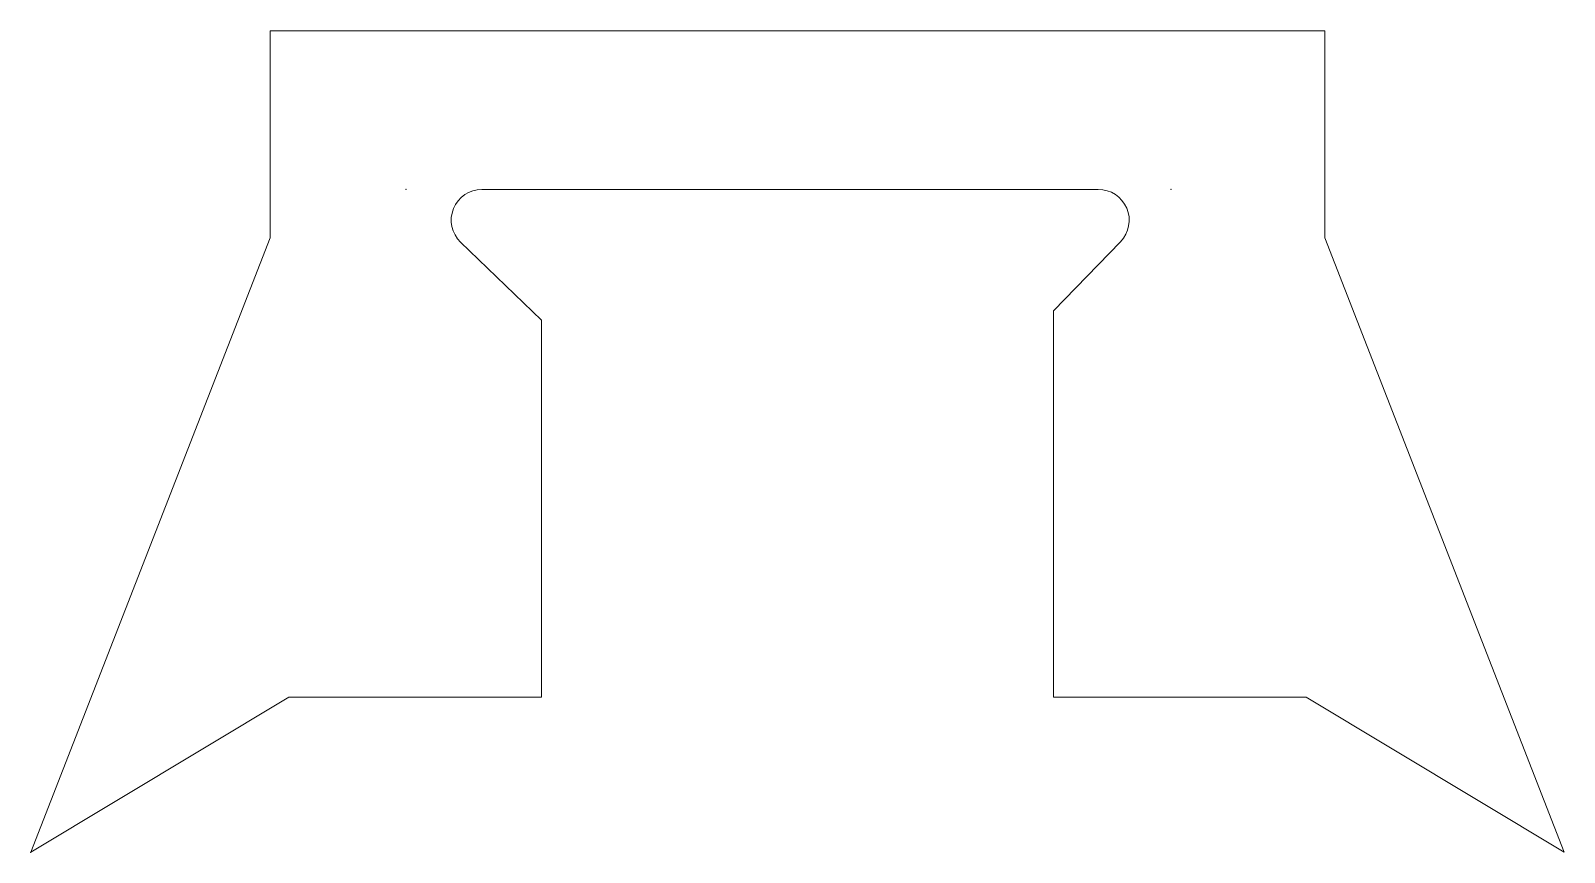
# Model space of a CAD drawing. Header units: inches. Extents: x 0 to 4.07, y 0 to 2.18.
import ezdxf

# ---------------------------------------------------------------- set-up
doc = ezdxf.new("R2010")
doc.units = ezdxf.units.IN
doc.header["$MEASUREMENT"] = 0
doc.layers.add('1', color=7, linetype='CONTINUOUS', true_color=0xffffff)
doc.layers.add('61', color=7, linetype='CONTINUOUS', true_color=0xffffff)

msp = doc.modelspace()

# ---------------------------------------------------------------- linework, layer by layer
at = {"layer": '1', "color": 163, "linetype": 'CONTINUOUS', "lineweight": 18}
for p, q in [((0.635734, 1.630442), (0.635734, 2.180442)), ((0.635734, 2.180442), (3.435734, 2.180442)), ((3.435734, 2.180442), (3.435734, 1.630442)), ((1.197957, 1.75936), (2.834253, 1.75936)), ((0, 0), (0.635734, 1.630442)), ((3.435734, 1.630442), (4.071468, 0)), ((1.355734, 1.41203), (1.141293, 1.619113)), ((2.715734, 1.436586), (2.893239, 1.620398)), ((2.715734, 0.41203), (2.715734, 1.436586)), ((1.355734, 0.41203), (1.355734, 1.41203)), ((0, 0), (0.685734, 0.41203)), ((0.685734, 0.41203), (1.355734, 0.41203)), ((3.385734, 0.41203), (2.715734, 0.41203)), ((4.071468, 0), (3.385734, 0.41203))]:
    msp.add_line(p, q, dxfattribs=at)
for centre, radius, start, end in [((1.197957, 1.67779), 0.08157, 90, 226), ((2.834253, 1.67736), 0.082, 316, 90)]:
    msp.add_arc(centre, radius, start, end, dxfattribs=at)
for p in [(0.996064, 1.75936), (3.027433, 1.75936)]:
    msp.add_point(p, dxfattribs=at)
at = {"layer": '61', "color": 23, "linetype": 'CONTINUOUS', "lineweight": 18}
msp.add_point((0, 0), dxfattribs=at)

doc.saveas('drawing.dxf')
